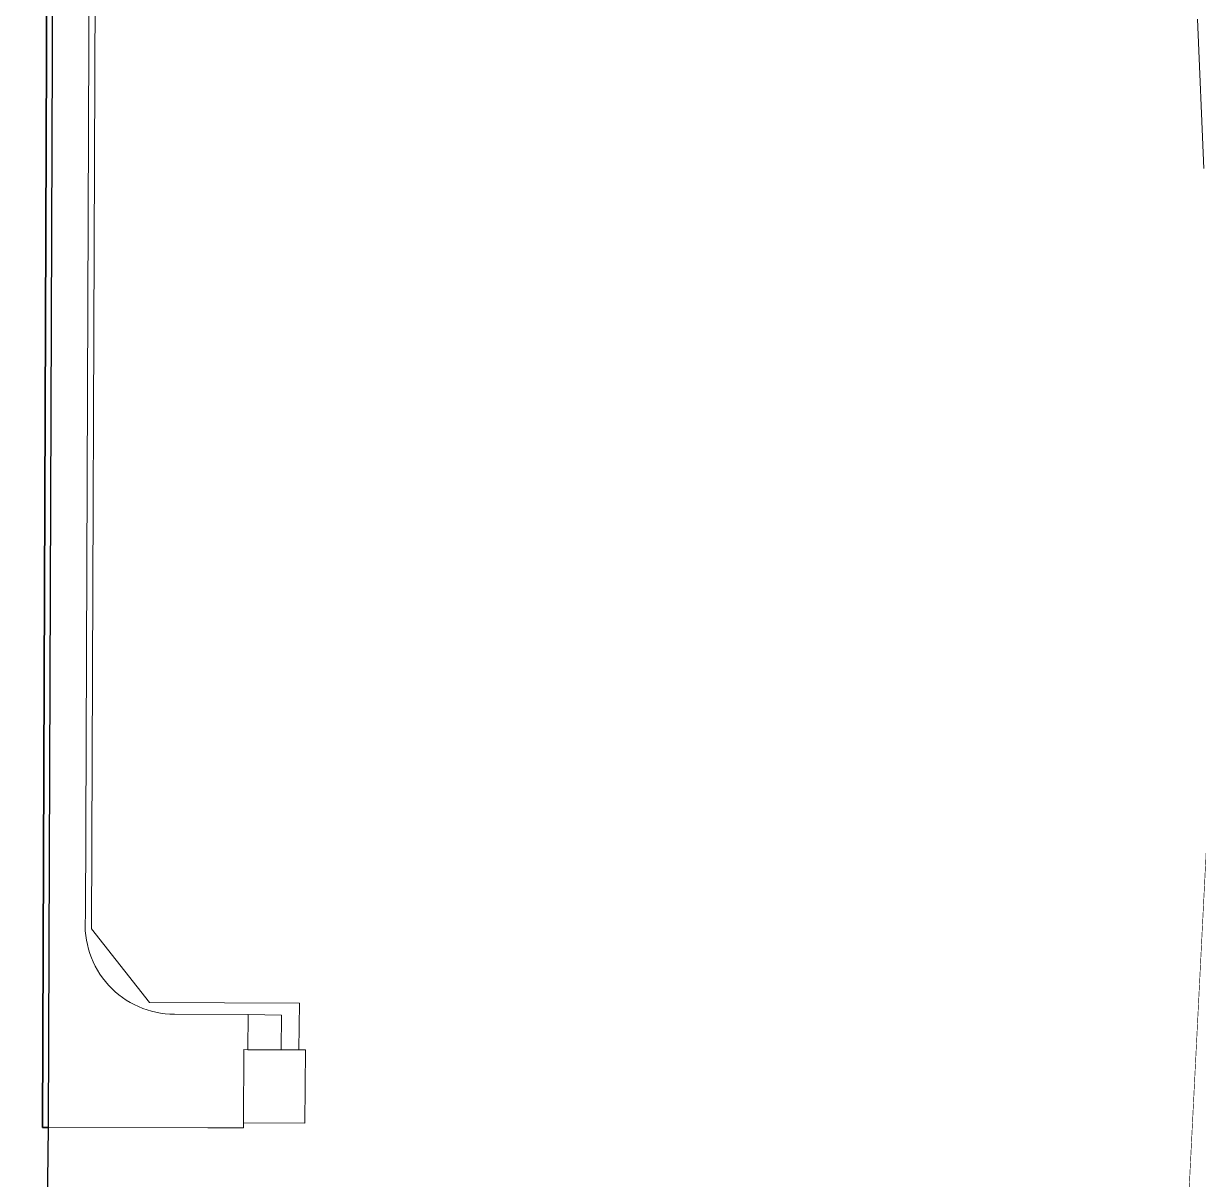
# Model space of a CAD drawing. Header units: centimetres. Extents: x -6122352 to 4157695, y -1694241 to 1947892.
# Drawn here: x 317063 to 514355, y -311030 to -116914 of the extents above; entities that cross this region are included whole.
import ezdxf

# ---------------------------------------------------------------- set-up
doc = ezdxf.new("R2010")
doc.units = ezdxf.units.CM
doc.header["$MEASUREMENT"] = 0
for name, color, linetype, lineweight, true_color in [('23585-XR-AR-DAMAC PLOT LIMITS$0$1-Open Space', 7, 'Continuous', 5, 0x90cf5a), ('23585-XR-AR-DAMAC PLOT LIMITS$0$1-Sikka Corridor', 7, 'Continuous', 5, 0x7f5f00), ('23585-XR-AR-DAMAC PLOT LIMITS$0$1-Utility', 7, 'Continuous', 5, 0x8db1ff)]:
    doc.layers.add(name, color=color, linetype=linetype, lineweight=lineweight, true_color=true_color)
doc.layers.add('23585-XR-AR-DAMAC PLOT LIMITS$0$1-Recreational', color=211, linetype='Continuous', lineweight=5)
doc.layers.add('A-ANNO-TEXT', color=3, linetype='Continuous', lineweight=25)
doc.layers.add('23585-XR-AR-DAMAC PLOT LIMITS$0$1-Utility Corridor', color=44, linetype='Continuous')
doc.layers.add('@MI-REF LAYER', color=7, linetype='Continuous')
doc.layers.add('23585-XR-AR-DAMAC PLOT LIMITS$0$D-Phase New', color=7, linetype='Continuous', true_color=0x000080)

# ---------------------------------------------------------------- blocks, each defined once
blk = doc.blocks.new('23585-XR-AR-DAMAC PLOT LIMITS')
at = {"layer": '23585-XR-AR-DAMAC PLOT LIMITS$0$1-Open Space', "color": 251, "true_color": 0x636466}
blk.add_lwpolyline([(496593.74, 2769157.38), (496809.72, 2768958.03, 0.439268), (496831.88, 2768958.01), (496840.28, 2768967.1), (496844.13, 2768971.13), (496848.37, 2768967.16), (496850.4, 2768969.37), (496844.66, 2768974.75), (496827.59, 2768956.23), (496811.9, 2768957.43), (496696.11, 2769064.32)], format="xyb", dxfattribs=at)
at = {"layer": '23585-XR-AR-DAMAC PLOT LIMITS$0$1-Recreational', "color": 251, "true_color": 0x636466}
blk.add_lwpolyline([(496984.6, 2769077.01, -0.120409), (496970.02, 2769047.14, -0.024816), (496936.94, 2769011.15, 0.227098), (496886.78, 2768877.73), (496831.58, 2768929.56), (496849.72, 2768949.26), (496853.79, 2768953.67), (496853.16, 2768954.26), (496860.14, 2768961.78), (496851.14, 2768970.17), (496850.4, 2768969.37), (496844.66, 2768974.75), (496827.59, 2768956.23), (496811.9, 2768957.43), (496696.11, 2769064.32, -0.005774)], format="xyb", dxfattribs=at)
blk.add_lwpolyline([(496824.67, 2769197.53), (496843.88, 2769181.41)], dxfattribs=at)
at = {"layer": '23585-XR-AR-DAMAC PLOT LIMITS$0$1-Sikka Corridor', "color": 251, "true_color": 0x636466}
blk.add_lwpolyline([(496588.59, 2769153.83), (496831.58, 2768929.56), (496849.72, 2768949.26), (496853.79, 2768953.67), (496853.16, 2768954.26), (496844.13, 2768962.59), (496844.58, 2768963.07), (496840.28, 2768967.1), (496831.88, 2768958.01, -0.439268), (496809.72, 2768958.03), (496593.74, 2769157.38)], format="xyb", dxfattribs=at)
at = {"layer": '23585-XR-AR-DAMAC PLOT LIMITS$0$1-Utility', "color": 251, "true_color": 0x636466}
for points in [[(496848.37, 2768967.16), (496844.58, 2768963.07), (496840.28, 2768967.1), (496844.13, 2768971.13)], [(496850.4, 2768969.37), (496851.14, 2768970.17), (496860.14, 2768961.78), (496853.16, 2768954.26), (496844.13, 2768962.59), (496844.58, 2768963.07), (496848.37, 2768967.16)]]:
    blk.add_lwpolyline(points, close=True, dxfattribs=at)
at = {"layer": '23585-XR-AR-DAMAC PLOT LIMITS$0$1-Utility Corridor', "color": 251, "true_color": 0x636466}
for points in [[(497000.31, 2768763.26), (497005.14, 2768766.6), (496987.25, 2768783.4), (496969.32, 2768800.24), (496964.77, 2768804.51), (496886.78, 2768877.73), (496831.58, 2768929.56), (496830.9, 2768928.83), (496587.91, 2769153.1, -0.197505), (496586.71, 2769155.69), (496584.72, 2769199.35), (496583.41, 2769228.23, 0.200277), (496578.08, 2769239.54), (496552.21, 2769262.92, 0.197579), (496540.58, 2769267.09), (496503.15, 2769265.39), (496469.55, 2769263.87, -0.200283), (496466.82, 2769264.87), (496362.51, 2769361.16), (496256.57, 2769458.95)], [(496587.91, 2769153.1), (496830.9, 2768928.83), (496831.58, 2768929.56), (496588.59, 2769153.83, -0.197505)]]:
    blk.add_lwpolyline(points, format="xyb", dxfattribs=at)
at = {"layer": '23585-XR-AR-DAMAC PLOT LIMITS$0$D-Phase New', "color": 8, "const_width": 0.1}
blk.add_lwpolyline([(497536.81, 2769352.14), (497584.9, 2769406.41), (497631.67, 2769450.47), (497321.18, 2769786.63), (497249.2, 2769738.1), (497196.84, 2769708.74), (496968.84, 2769577.18), (496894.23, 2769525.45), (496774.4, 2769438.43), (496699.47, 2769372.26), (496681.41, 2769354.87), (497226.77, 2768802.17), (497256.16, 2768835.96), (497300.28, 2768896.74), (497338.9, 2768961.17), (497371.7, 2769028.74), (497381.73, 2769055.04), (497333.11, 2769183.1), (497381.2, 2769282.03), (497510.83, 2769316.9)], close=True, dxfattribs=at)
blk.add_lwpolyline([(497094.89, 2768682.37), (497106.66, 2768691.09), (497118.34, 2768699.93), (497129.92, 2768708.89), (497141.4, 2768717.96), (497152.79, 2768727.16), (497160.17, 2768734.27), (497206.87, 2768779.28), (497226.77, 2768802.17), (496681.41, 2769354.87), (496601.21, 2769277.62), (496464.74, 2769146.2)], dxfattribs=at)
blk = doc.blocks.new('A$Cf093b529')
at = {"layer": 'A-ANNO-TEXT'}
blk.add_blockref('23585-XR-AR-DAMAC PLOT LIMITS', (-495391.99, -2768603.44), dxfattribs=at)

msp = doc.modelspace()

# ---------------------------------------------------------------- block references
at = {"layer": '@MI-REF LAYER', "xscale": 1000, "yscale": 1000, "zscale": 1000, "rotation": 312.4882903633292}
msp.add_blockref('A$Cf093b529', (-891608.73293, 539022.72011), dxfattribs=at)

doc.saveas('drawing.dxf')
